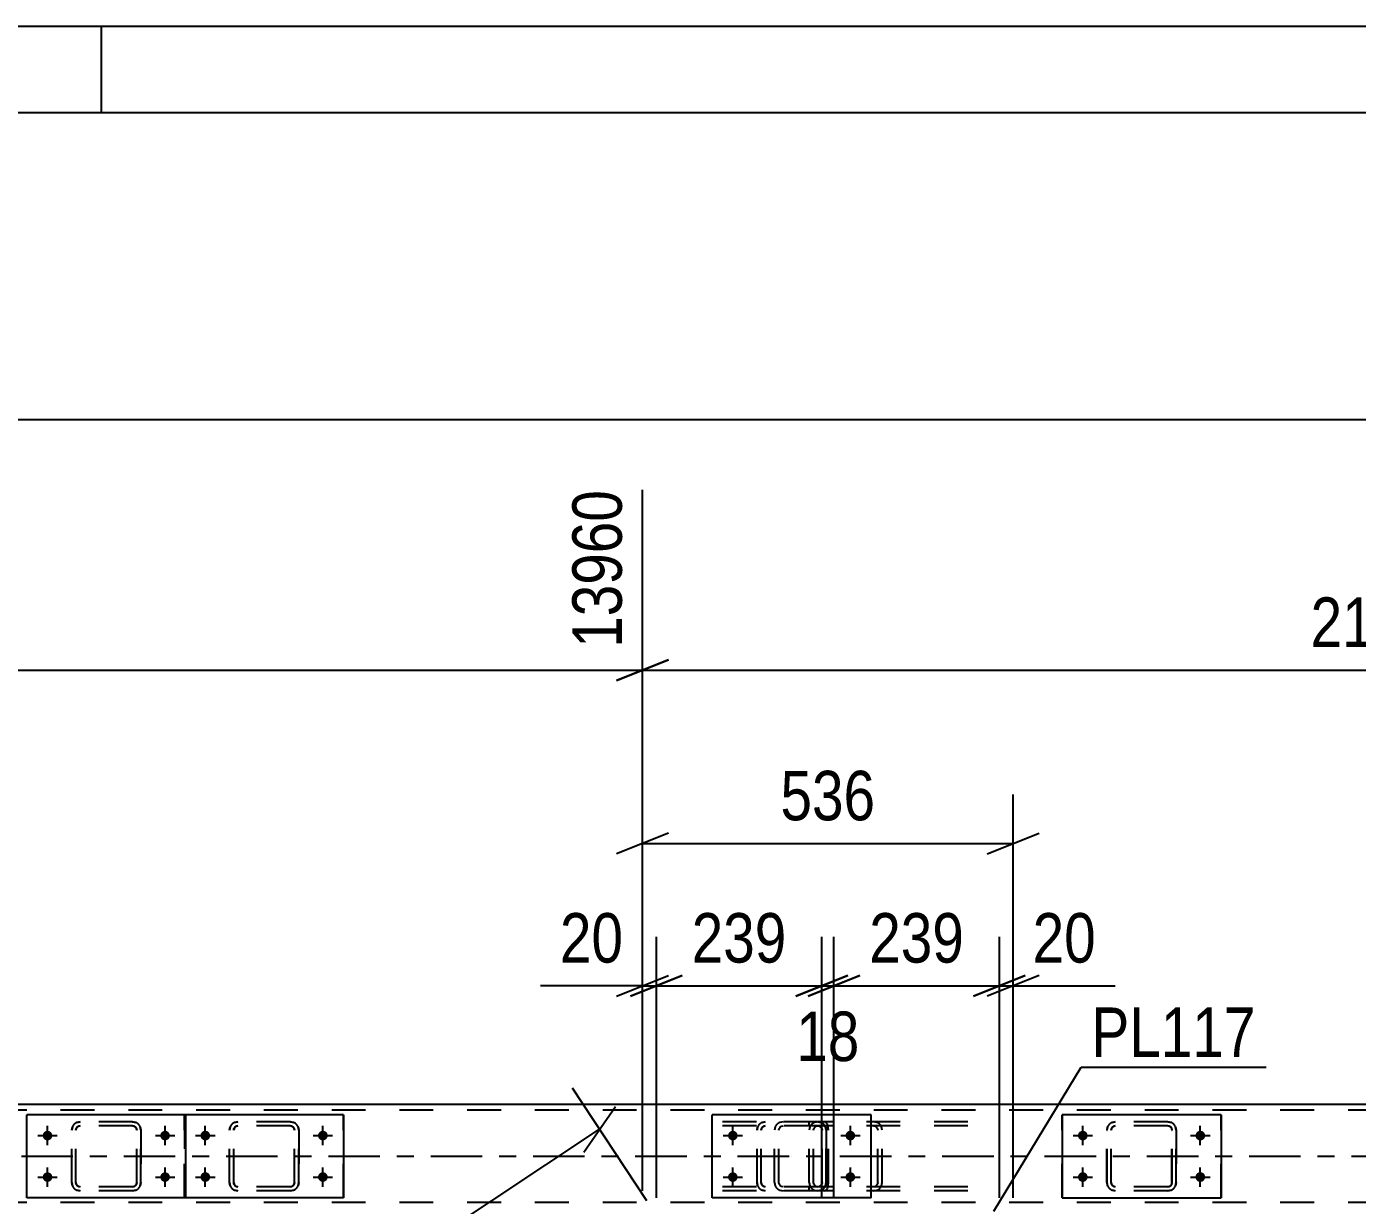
# Model space of a CAD drawing. Header units: millimetres. Extents: x -836 to 353, y -855 to -14.
# Drawn here: x -281.7 to -204.7, y -82.6 to -14.3 of the extents above; entities that cross this region are included whole.
import ezdxf

# ---------------------------------------------------------------- set-up
doc = ezdxf.new("R2010")
doc.units = ezdxf.units.MM
doc.linetypes.add('DXK_LINE_DOT2', pattern=[3.9198, 1.9599, -1.9599])
doc.linetypes.add('DXK_LINE_DOT3', pattern=[5.9187, 2.979, -0.9799, 0.9799, -0.9799])
doc.styles.add('Arial Narrow', font='ARIALN.TTF', dxfattribs={"height": 0.2})

# ---------------------------------------------------------------- blocks, each defined once
blk = doc.blocks.new('Unknown-570393895-1132')
at = {"color": 5, "linetype": 'Continuous'}
for p, q in [((352.622, -14.333), (-836.378, -14.333)), ((-277.378, -19.333), (-277.378, -14.333)), ((347.622, -19.333), (-831.378, -19.333))]:
    blk.add_line(p, q, dxfattribs=at)
blk = doc.blocks.new('Bolt-570393895-11789 - 11761')
at = {"linetype": 'Continuous'}
for points in [[(-280.499, -78.251, -1), (-280.499, -78.811, -1)], [(-273.699, -78.251, -1), (-273.699, -78.811, -1)], [(-280.499, -80.651, -1), (-280.499, -81.211, -1)], [(-273.699, -80.651, -1), (-273.699, -81.211, -1)]]:
    blk.add_hatch(color=1, dxfattribs=at).paths.add_polyline_path(points)
at = {"color": 1, "linetype": 'Continuous'}
for p, q in [((-280.499, -79.091), (-280.499, -77.971)), ((-273.699, -79.091), (-273.699, -77.971)), ((-281.059, -78.531), (-279.939, -78.531)), ((-274.259, -78.531), (-273.139, -78.531)), ((-280.499, -81.491), (-280.499, -80.371)), ((-273.699, -81.491), (-273.699, -80.371)), ((-281.059, -80.931), (-279.939, -80.931)), ((-274.259, -80.931), (-273.139, -80.931))]:
    blk.add_line(p, q, dxfattribs=at)
blk = doc.blocks.new('Bolt-570393895-11773 - 11761')
at = {"linetype": 'Continuous'}
for points in [[(-220.327, -78.529), (-220.333, -78.587), (-220.351, -78.643), (-220.38, -78.694), (-220.419, -78.737), (-220.466, -78.772), (-220.52, -78.796), (-220.577, -78.808), (-220.636, -78.808), (-220.693, -78.796), (-220.746, -78.772), (-220.794, -78.737), (-220.833, -78.694), (-220.862, -78.643), (-220.88, -78.588), (-220.887, -78.529), (-220.88, -78.471), (-220.862, -78.415), (-220.833, -78.365), (-220.794, -78.321), (-220.747, -78.287), (-220.693, -78.263), (-220.636, -78.251), (-220.577, -78.251), (-220.52, -78.263), (-220.467, -78.287), (-220.419, -78.321), (-220.38, -78.365), (-220.351, -78.415), (-220.333, -78.471)], [(-213.527, -78.529), (-213.533, -78.587), (-213.551, -78.643), (-213.58, -78.694), (-213.619, -78.737), (-213.666, -78.772), (-213.72, -78.796), (-213.777, -78.808), (-213.836, -78.808), (-213.893, -78.796), (-213.946, -78.772), (-213.994, -78.737), (-214.033, -78.694), (-214.062, -78.643), (-214.08, -78.588), (-214.087, -78.529), (-214.08, -78.471), (-214.062, -78.415), (-214.033, -78.365), (-213.994, -78.321), (-213.947, -78.287), (-213.893, -78.263), (-213.836, -78.251), (-213.777, -78.251), (-213.72, -78.263), (-213.667, -78.287), (-213.619, -78.321), (-213.58, -78.365), (-213.551, -78.415), (-213.533, -78.471)], [(-220.327, -80.929), (-220.333, -80.987), (-220.351, -81.043), (-220.38, -81.094), (-220.419, -81.137), (-220.466, -81.172), (-220.52, -81.196), (-220.577, -81.208), (-220.636, -81.208), (-220.693, -81.196), (-220.746, -81.172), (-220.794, -81.137), (-220.833, -81.094), (-220.862, -81.043), (-220.88, -80.988), (-220.887, -80.929), (-220.88, -80.871), (-220.862, -80.815), (-220.833, -80.765), (-220.794, -80.721), (-220.747, -80.687), (-220.693, -80.663), (-220.636, -80.651), (-220.577, -80.651), (-220.52, -80.663), (-220.467, -80.687), (-220.419, -80.721), (-220.38, -80.765), (-220.351, -80.815), (-220.333, -80.871)], [(-213.527, -80.929), (-213.533, -80.987), (-213.551, -81.043), (-213.58, -81.094), (-213.619, -81.137), (-213.666, -81.172), (-213.72, -81.196), (-213.777, -81.208), (-213.836, -81.208), (-213.893, -81.196), (-213.946, -81.172), (-213.994, -81.137), (-214.033, -81.094), (-214.062, -81.043), (-214.08, -80.988), (-214.087, -80.929), (-214.08, -80.871), (-214.062, -80.815), (-214.033, -80.765), (-213.994, -80.721), (-213.947, -80.687), (-213.893, -80.663), (-213.836, -80.651), (-213.777, -80.651), (-213.72, -80.663), (-213.667, -80.687), (-213.619, -80.721), (-213.58, -80.765), (-213.551, -80.815), (-213.533, -80.871)]]:
    blk.add_hatch(color=1, dxfattribs=at).paths.add_polyline_path(points)
at = {"color": 1, "linetype": 'Continuous'}
for p, q in [((-220.607, -79.089), (-220.607, -77.969)), ((-213.807, -79.089), (-213.807, -77.969)), ((-221.167, -78.529), (-220.047, -78.529)), ((-214.367, -78.529), (-213.247, -78.529)), ((-220.607, -81.489), (-220.607, -80.369)), ((-213.807, -81.489), (-213.807, -80.369)), ((-221.167, -80.929), (-220.047, -80.929)), ((-214.367, -80.929), (-213.247, -80.929))]:
    blk.add_line(p, q, dxfattribs=at)
blk = doc.blocks.new('Bolt-570393895-11774 - 11761')
at = {"linetype": 'Continuous'}
for points in [[(-271.09, -78.529), (-271.096, -78.587), (-271.114, -78.643), (-271.143, -78.694), (-271.183, -78.737), (-271.23, -78.772), (-271.283, -78.796), (-271.341, -78.808), (-271.399, -78.808), (-271.456, -78.796), (-271.51, -78.772), (-271.557, -78.737), (-271.596, -78.694), (-271.626, -78.643), (-271.644, -78.588), (-271.65, -78.529), (-271.644, -78.471), (-271.626, -78.415), (-271.596, -78.365), (-271.557, -78.321), (-271.51, -78.287), (-271.456, -78.263), (-271.399, -78.251), (-271.341, -78.251), (-271.283, -78.263), (-271.23, -78.287), (-271.183, -78.321), (-271.143, -78.365), (-271.114, -78.415), (-271.096, -78.471)], [(-264.29, -78.529), (-264.296, -78.587), (-264.314, -78.643), (-264.343, -78.694), (-264.383, -78.737), (-264.43, -78.772), (-264.483, -78.796), (-264.541, -78.808), (-264.599, -78.808), (-264.656, -78.796), (-264.71, -78.772), (-264.757, -78.737), (-264.796, -78.694), (-264.826, -78.643), (-264.844, -78.588), (-264.85, -78.529), (-264.844, -78.471), (-264.826, -78.415), (-264.796, -78.365), (-264.757, -78.321), (-264.71, -78.287), (-264.656, -78.263), (-264.599, -78.251), (-264.541, -78.251), (-264.483, -78.263), (-264.43, -78.287), (-264.383, -78.321), (-264.343, -78.365), (-264.314, -78.415), (-264.296, -78.471)], [(-271.09, -80.929), (-271.096, -80.987), (-271.114, -81.043), (-271.143, -81.094), (-271.183, -81.137), (-271.23, -81.172), (-271.283, -81.196), (-271.341, -81.208), (-271.399, -81.208), (-271.456, -81.196), (-271.51, -81.172), (-271.557, -81.137), (-271.596, -81.094), (-271.626, -81.043), (-271.644, -80.988), (-271.65, -80.929), (-271.644, -80.871), (-271.626, -80.815), (-271.596, -80.765), (-271.557, -80.721), (-271.51, -80.687), (-271.456, -80.663), (-271.399, -80.651), (-271.341, -80.651), (-271.283, -80.663), (-271.23, -80.687), (-271.183, -80.721), (-271.143, -80.765), (-271.114, -80.815), (-271.096, -80.871)], [(-264.29, -80.929), (-264.296, -80.987), (-264.314, -81.043), (-264.343, -81.094), (-264.383, -81.137), (-264.43, -81.172), (-264.483, -81.196), (-264.541, -81.208), (-264.599, -81.208), (-264.656, -81.196), (-264.71, -81.172), (-264.757, -81.137), (-264.796, -81.094), (-264.826, -81.043), (-264.844, -80.988), (-264.85, -80.929), (-264.844, -80.871), (-264.826, -80.815), (-264.796, -80.765), (-264.757, -80.721), (-264.71, -80.687), (-264.656, -80.663), (-264.599, -80.651), (-264.541, -80.651), (-264.483, -80.663), (-264.43, -80.687), (-264.383, -80.721), (-264.343, -80.765), (-264.314, -80.815), (-264.296, -80.871)]]:
    blk.add_hatch(color=1, dxfattribs=at).paths.add_polyline_path(points)
at = {"color": 1, "linetype": 'Continuous'}
for p, q in [((-271.37, -79.089), (-271.37, -77.969)), ((-264.57, -79.089), (-264.57, -77.969)), ((-271.93, -78.529), (-270.81, -78.529)), ((-265.13, -78.529), (-264.01, -78.529)), ((-271.37, -81.489), (-271.37, -80.369)), ((-264.57, -81.489), (-264.57, -80.369)), ((-271.93, -80.929), (-270.81, -80.929)), ((-265.13, -80.929), (-264.01, -80.929))]:
    blk.add_line(p, q, dxfattribs=at)
blk = doc.blocks.new('Bolt-570393895-11787 - 11761')
at = {"linetype": 'Continuous'}
for points in [[(-240.853, -78.251, -1), (-240.853, -78.811, -1)], [(-234.053, -78.251, -1), (-234.053, -78.811, -1)], [(-240.853, -80.651, -1), (-240.853, -81.211, -1)], [(-234.053, -80.651, -1), (-234.053, -81.211, -1)]]:
    blk.add_hatch(color=1, dxfattribs=at).paths.add_polyline_path(points)
at = {"color": 1, "linetype": 'Continuous'}
for p, q in [((-240.853, -79.091), (-240.853, -77.971)), ((-234.053, -79.091), (-234.053, -77.971)), ((-241.413, -78.531), (-240.293, -78.531)), ((-234.613, -78.531), (-233.493, -78.531)), ((-240.853, -81.491), (-240.853, -80.371)), ((-234.053, -81.491), (-234.053, -80.371)), ((-241.413, -80.931), (-240.293, -80.931)), ((-234.613, -80.931), (-233.493, -80.931))]:
    blk.add_line(p, q, dxfattribs=at)
blk = doc.blocks.new('Part-570393895-11862 - 11761')
at = {"color": 7, "linetype": 'DXK_LINE_DOT2'}
for p, q in [((-218.726, -77.729), (-218.91, -77.766)), ((-218.909, -77.766), (-218.725, -77.729)), ((-215.685, -77.729), (-218.726, -77.729)), ((-215.503, -77.766), (-215.686, -77.729)), ((-215.685, -77.729), (-215.501, -77.766)), ((-219.17, -78.026), (-219.206, -78.209)), ((-219.206, -81.249), (-219.206, -78.209)), ((-219.206, -78.209), (-219.205, -78.209)), ((-219.205, -78.209), (-219.168, -78.026)), ((-219.205, -81.249), (-219.205, -78.209)), ((-218.966, -78.209), (-218.948, -78.117)), ((-218.966, -81.249), (-218.966, -78.209)), ((-218.966, -78.209), (-218.965, -78.209)), ((-218.947, -78.117), (-218.965, -78.209)), ((-218.965, -81.249), (-218.965, -78.209)), ((-218.948, -78.117), (-218.896, -78.04)), ((-218.895, -78.04), (-218.947, -78.117)), ((-218.896, -78.04), (-218.818, -77.988)), ((-218.817, -77.988), (-218.895, -78.04)), ((-218.818, -77.988), (-218.726, -77.969)), ((-218.818, -77.988), (-218.817, -77.988)), ((-218.725, -77.969), (-218.817, -77.988)), ((-215.685, -77.969), (-218.726, -77.969)), ((-215.686, -77.969), (-215.595, -77.988)), ((-215.593, -77.988), (-215.685, -77.969)), ((-215.595, -77.988), (-215.517, -78.04)), ((-215.515, -78.04), (-215.593, -77.988)), ((-215.517, -78.04), (-215.465, -78.117)), ((-215.463, -78.117), (-215.515, -78.04)), ((-215.503, -77.766), (-215.501, -77.766)), ((-215.465, -78.117), (-215.446, -78.209)), ((-215.445, -78.209), (-215.463, -78.117)), ((-215.446, -81.249), (-215.446, -78.209)), ((-215.446, -78.209), (-215.445, -78.209)), ((-215.445, -81.249), (-215.445, -78.209)), ((-215.206, -78.209), (-215.243, -78.026)), ((-215.242, -78.026), (-215.205, -78.209)), ((-215.206, -81.249), (-215.206, -78.209)), ((-215.206, -78.209), (-215.205, -78.209)), ((-215.205, -78.209), (-215.205, -81.249)), ((-219.206, -81.249), (-219.205, -81.249)), ((-219.206, -81.249), (-219.17, -81.433)), ((-219.168, -81.433), (-219.205, -81.249)), ((-218.966, -81.249), (-218.965, -81.249)), ((-218.948, -81.341), (-218.966, -81.249)), ((-218.965, -81.249), (-218.947, -81.341)), ((-218.896, -81.419), (-218.948, -81.341)), ((-218.947, -81.341), (-218.895, -81.419)), ((-218.818, -81.471), (-218.896, -81.419)), ((-218.895, -81.419), (-218.817, -81.471)), ((-218.818, -81.471), (-218.817, -81.471)), ((-218.726, -81.489), (-218.818, -81.471)), ((-218.817, -81.471), (-218.725, -81.489)), ((-215.685, -81.489), (-218.726, -81.489)), ((-215.595, -81.471), (-215.686, -81.489)), ((-215.685, -81.489), (-215.593, -81.471)), ((-215.517, -81.419), (-215.595, -81.471)), ((-215.593, -81.471), (-215.515, -81.419)), ((-215.465, -81.341), (-215.517, -81.419)), ((-215.515, -81.419), (-215.463, -81.341)), ((-215.446, -81.249), (-215.465, -81.341)), ((-215.463, -81.341), (-215.445, -81.249)), ((-215.446, -81.249), (-215.445, -81.249)), ((-215.243, -81.433), (-215.206, -81.249)), ((-215.205, -81.249), (-215.242, -81.433)), ((-215.206, -81.249), (-215.205, -81.249)), ((-218.91, -81.693), (-218.726, -81.729)), ((-218.725, -81.729), (-218.909, -81.693)), ((-215.685, -81.729), (-218.726, -81.729)), ((-215.686, -81.729), (-215.503, -81.693)), ((-215.501, -81.693), (-215.685, -81.729)), ((-215.503, -81.693), (-215.501, -81.693))]:
    blk.add_line(p, q, dxfattribs=at)
for centre, start, end in [((-218.726, -78.209), 112.5, 157.5), ((-218.725, -78.209), 112.5, 157.5), ((-215.686, -78.209), 22.5, 67.5), ((-215.685, -78.209), 22.5, 67.5), ((-218.726, -81.249), 202.5, 247.5), ((-218.725, -81.249), 202.5, 247.5), ((-215.686, -81.249), 292.5, 337.5), ((-215.685, -81.249), 292.5, 337.5)]:
    blk.add_arc(centre, 0.48, start, end, dxfattribs=at)
blk = doc.blocks.new('Part-570393895-11863 - 11761')
at = {"color": 7, "linetype": 'DXK_LINE_DOT2'}
for p, q in [((-269.49, -77.729), (-269.674, -77.766)), ((-269.672, -77.766), (-269.488, -77.729)), ((-266.448, -77.729), (-269.49, -77.729)), ((-266.266, -77.766), (-266.45, -77.729)), ((-266.448, -77.729), (-266.265, -77.766)), ((-269.933, -78.026), (-269.97, -78.209)), ((-269.97, -81.249), (-269.97, -78.209)), ((-269.97, -78.209), (-269.968, -78.209)), ((-269.968, -78.209), (-269.932, -78.026)), ((-269.968, -81.249), (-269.968, -78.209)), ((-269.73, -78.209), (-269.712, -78.117)), ((-269.73, -81.249), (-269.73, -78.209)), ((-269.73, -78.209), (-269.728, -78.209)), ((-269.71, -78.117), (-269.728, -78.209)), ((-269.728, -81.249), (-269.728, -78.209)), ((-269.712, -78.117), (-269.66, -78.04)), ((-269.658, -78.04), (-269.71, -78.117)), ((-269.66, -78.04), (-269.582, -77.988)), ((-269.58, -77.988), (-269.658, -78.04)), ((-269.582, -77.988), (-269.49, -77.969)), ((-269.582, -77.988), (-269.58, -77.988)), ((-269.488, -77.969), (-269.58, -77.988)), ((-266.448, -77.969), (-269.49, -77.969)), ((-266.45, -77.969), (-266.358, -77.988)), ((-266.357, -77.988), (-266.448, -77.969)), ((-266.358, -77.988), (-266.28, -78.04)), ((-266.279, -78.04), (-266.357, -77.988)), ((-266.28, -78.04), (-266.228, -78.117)), ((-266.227, -78.117), (-266.279, -78.04)), ((-266.266, -77.766), (-266.265, -77.766)), ((-266.228, -78.117), (-266.21, -78.209)), ((-266.208, -78.209), (-266.227, -78.117)), ((-266.21, -81.249), (-266.21, -78.209)), ((-266.21, -78.209), (-266.208, -78.209)), ((-266.208, -81.249), (-266.208, -78.209)), ((-265.97, -78.209), (-266.006, -78.026)), ((-266.005, -78.026), (-265.968, -78.209)), ((-265.97, -81.249), (-265.97, -78.209)), ((-265.97, -78.209), (-265.968, -78.209)), ((-265.968, -78.209), (-265.968, -81.249)), ((-269.97, -81.249), (-269.968, -81.249)), ((-269.97, -81.249), (-269.933, -81.433)), ((-269.932, -81.433), (-269.968, -81.249)), ((-269.73, -81.249), (-269.728, -81.249)), ((-269.712, -81.341), (-269.73, -81.249)), ((-269.728, -81.249), (-269.71, -81.341)), ((-269.66, -81.419), (-269.712, -81.341)), ((-269.71, -81.341), (-269.658, -81.419)), ((-269.582, -81.471), (-269.66, -81.419)), ((-269.658, -81.419), (-269.58, -81.471)), ((-269.582, -81.471), (-269.58, -81.471)), ((-269.49, -81.489), (-269.582, -81.471)), ((-269.58, -81.471), (-269.488, -81.489)), ((-266.448, -81.489), (-269.49, -81.489)), ((-266.358, -81.471), (-266.45, -81.489)), ((-266.448, -81.489), (-266.357, -81.471)), ((-266.28, -81.419), (-266.358, -81.471)), ((-266.357, -81.471), (-266.279, -81.419)), ((-266.228, -81.341), (-266.28, -81.419)), ((-266.279, -81.419), (-266.227, -81.341)), ((-266.21, -81.249), (-266.228, -81.341)), ((-266.227, -81.341), (-266.208, -81.249)), ((-266.21, -81.249), (-266.208, -81.249)), ((-266.006, -81.433), (-265.97, -81.249)), ((-265.968, -81.249), (-266.005, -81.433)), ((-265.97, -81.249), (-265.968, -81.249)), ((-269.674, -81.693), (-269.49, -81.729)), ((-269.488, -81.729), (-269.672, -81.693)), ((-266.448, -81.729), (-269.49, -81.729)), ((-266.45, -81.729), (-266.266, -81.693)), ((-266.265, -81.693), (-266.448, -81.729)), ((-266.266, -81.693), (-266.265, -81.693))]:
    blk.add_line(p, q, dxfattribs=at)
at = {"color": 7, "linetype": 'DXK_LINE_DOT3'}
blk.add_line((-267.972, -79.729), (-267.966, -79.729), dxfattribs=at)
at = {"color": 7, "linetype": 'DXK_LINE_DOT2'}
for centre, start, end in [((-269.49, -78.209), 112.5, 157.5), ((-269.488, -78.209), 112.5, 157.5), ((-266.45, -78.209), 22.5, 67.5), ((-266.448, -78.209), 22.5, 67.5), ((-269.49, -81.249), 202.5, 247.5), ((-269.488, -81.249), 202.5, 247.5), ((-266.45, -81.249), 292.5, 337.5), ((-266.448, -81.249), 292.5, 337.5)]:
    blk.add_arc(centre, 0.48, start, end, dxfattribs=at)
blk = doc.blocks.new('Part-570393895-11889 - 11761')
at = {"color": 2, "linetype": 'Continuous'}
for p, q in [((-272.499, -77.331), (-281.699, -77.331)), ((-281.699, -82.131), (-281.699, -77.331)), ((-272.499, -82.131), (-272.499, -77.331)), ((-272.499, -82.131), (-281.699, -82.131))]:
    blk.add_line(p, q, dxfattribs=at)
blk = doc.blocks.new('Part-570393895-11890 - 11761')
at = {"color": 7, "linetype": 'DXK_LINE_DOT2'}
for p, q in [((-278.803, -77.767), (-278.619, -77.731)), ((-278.619, -77.731), (-278.803, -77.767)), ((-275.579, -77.731), (-278.619, -77.731)), ((-275.579, -77.731), (-275.395, -77.767)), ((-275.395, -77.767), (-275.579, -77.731)), ((-279.099, -78.211), (-279.063, -78.027)), ((-279.063, -78.027), (-279.099, -78.211)), ((-279.099, -81.251), (-279.099, -78.211)), ((-279.099, -78.211), (-279.099, -78.211)), ((-279.099, -81.251), (-279.099, -78.211)), ((-278.859, -78.211), (-278.841, -78.119)), ((-278.841, -78.119), (-278.859, -78.211)), ((-278.859, -81.251), (-278.859, -78.211)), ((-278.859, -78.211), (-278.859, -78.211)), ((-278.859, -81.251), (-278.859, -78.211)), ((-278.841, -78.119), (-278.789, -78.041)), ((-278.789, -78.041), (-278.841, -78.119)), ((-278.789, -78.041), (-278.711, -77.989)), ((-278.711, -77.989), (-278.789, -78.041)), ((-278.711, -77.989), (-278.619, -77.971)), ((-278.619, -77.971), (-278.711, -77.989)), ((-275.579, -77.971), (-278.619, -77.971)), ((-275.579, -77.971), (-275.487, -77.989)), ((-275.487, -77.989), (-275.579, -77.971)), ((-275.487, -77.989), (-275.409, -78.041)), ((-275.409, -78.041), (-275.487, -77.989)), ((-275.409, -78.041), (-275.357, -78.119)), ((-275.357, -78.119), (-275.409, -78.041)), ((-275.357, -78.119), (-275.339, -78.211)), ((-275.339, -78.211), (-275.357, -78.119)), ((-275.339, -81.251), (-275.339, -78.211)), ((-275.339, -78.211), (-275.339, -78.211)), ((-275.339, -81.251), (-275.339, -78.211)), ((-275.136, -78.027), (-275.099, -78.211)), ((-275.099, -78.211), (-275.136, -78.027)), ((-275.099, -81.251), (-275.099, -78.211)), ((-275.099, -78.211), (-275.099, -78.211)), ((-275.099, -78.211), (-275.099, -81.251)), ((-279.099, -81.251), (-279.099, -81.251)), ((-279.063, -81.434), (-279.099, -81.251)), ((-279.099, -81.251), (-279.063, -81.434)), ((-278.859, -81.251), (-278.859, -81.251)), ((-278.841, -81.343), (-278.859, -81.251)), ((-278.859, -81.251), (-278.841, -81.343)), ((-278.789, -81.42), (-278.841, -81.343)), ((-278.841, -81.343), (-278.789, -81.42)), ((-278.711, -81.472), (-278.789, -81.42)), ((-278.789, -81.42), (-278.711, -81.472)), ((-278.619, -81.491), (-278.711, -81.472)), ((-278.711, -81.472), (-278.619, -81.491)), ((-275.579, -81.491), (-278.619, -81.491)), ((-275.487, -81.472), (-275.579, -81.491)), ((-275.579, -81.491), (-275.487, -81.472)), ((-275.409, -81.42), (-275.487, -81.472)), ((-275.487, -81.472), (-275.409, -81.42)), ((-275.357, -81.343), (-275.409, -81.42)), ((-275.409, -81.42), (-275.357, -81.343)), ((-275.339, -81.251), (-275.357, -81.343)), ((-275.357, -81.343), (-275.339, -81.251)), ((-275.339, -81.251), (-275.339, -81.251)), ((-275.099, -81.251), (-275.136, -81.434)), ((-275.136, -81.434), (-275.099, -81.251)), ((-275.099, -81.251), (-275.099, -81.251)), ((-278.619, -81.731), (-278.803, -81.694)), ((-278.803, -81.694), (-278.619, -81.731)), ((-275.579, -81.731), (-278.619, -81.731)), ((-275.395, -81.694), (-275.579, -81.731)), ((-275.579, -81.731), (-275.395, -81.694))]:
    blk.add_line(p, q, dxfattribs=at)
at = {"color": 7, "linetype": 'DXK_LINE_DOT3'}
blk.add_line((-277.099, -79.731), (-277.099, -79.731), dxfattribs=at)
at = {"color": 7, "linetype": 'DXK_LINE_DOT2'}
for centre, start, end in [((-278.619, -78.211), 112.5, 157.5), ((-278.619, -78.211), 112.5, 157.5), ((-275.579, -78.211), 22.5, 67.5), ((-275.579, -78.211), 22.5, 67.5), ((-278.619, -81.251), 202.5, 247.5), ((-278.619, -81.251), 202.5, 247.5), ((-275.579, -81.251), 292.5, 337.5), ((-275.579, -81.251), 292.5, 337.5)]:
    blk.add_arc(centre, 0.48, start, end, dxfattribs=at)
blk = doc.blocks.new('Part-570393895-11893 - 11761')
at = {"color": 2, "linetype": 'Continuous'}
for p, q in [((-232.853, -77.331), (-242.053, -77.331)), ((-242.053, -82.131), (-242.053, -77.331)), ((-232.853, -82.131), (-232.853, -77.331)), ((-232.853, -82.131), (-242.053, -82.131))]:
    blk.add_line(p, q, dxfattribs=at)
blk = doc.blocks.new('Part-570393895-11919 - 11761')
at = {"color": 7, "linetype": 'DXK_LINE_DOT2'}
for p, q in [((-239.156, -77.767), (-238.973, -77.731)), ((-238.973, -77.731), (-239.156, -77.767)), ((-235.933, -77.731), (-238.973, -77.731)), ((-235.933, -77.731), (-235.749, -77.767)), ((-235.749, -77.767), (-235.933, -77.731)), ((-239.453, -78.211), (-239.416, -78.027)), ((-239.416, -78.027), (-239.453, -78.211)), ((-239.453, -81.251), (-239.453, -78.211)), ((-239.453, -78.211), (-239.453, -78.211)), ((-239.453, -81.251), (-239.453, -78.211)), ((-239.213, -78.211), (-239.194, -78.119)), ((-239.195, -78.119), (-239.213, -78.211)), ((-239.213, -81.251), (-239.213, -78.211)), ((-239.213, -78.211), (-239.213, -78.211)), ((-239.213, -81.251), (-239.213, -78.211)), ((-239.142, -78.041), (-239.195, -78.119)), ((-239.194, -78.119), (-239.142, -78.041)), ((-239.142, -78.041), (-239.065, -77.989)), ((-239.065, -77.989), (-239.142, -78.041)), ((-239.065, -77.989), (-238.973, -77.971)), ((-238.973, -77.971), (-239.065, -77.989)), ((-235.933, -77.971), (-238.973, -77.971)), ((-235.933, -77.971), (-235.841, -77.989)), ((-235.841, -77.989), (-235.933, -77.971)), ((-235.841, -77.989), (-235.763, -78.041)), ((-235.763, -78.041), (-235.841, -77.989)), ((-235.763, -78.041), (-235.711, -78.119)), ((-235.711, -78.119), (-235.763, -78.041)), ((-235.711, -78.119), (-235.693, -78.211)), ((-235.693, -78.211), (-235.711, -78.119)), ((-235.693, -81.251), (-235.693, -78.211)), ((-235.693, -78.211), (-235.693, -78.211)), ((-235.693, -81.251), (-235.693, -78.211)), ((-235.489, -78.027), (-235.453, -78.211)), ((-235.453, -78.211), (-235.489, -78.027)), ((-235.453, -81.251), (-235.453, -78.211)), ((-235.453, -78.211), (-235.453, -78.211)), ((-235.453, -78.211), (-235.453, -81.251)), ((-239.453, -81.251), (-239.453, -81.251)), ((-239.416, -81.434), (-239.453, -81.251)), ((-239.453, -81.251), (-239.416, -81.434)), ((-239.213, -81.251), (-239.213, -81.251)), ((-239.194, -81.343), (-239.213, -81.251)), ((-239.213, -81.251), (-239.195, -81.343)), ((-239.195, -81.343), (-239.142, -81.42)), ((-239.142, -81.42), (-239.194, -81.343)), ((-239.065, -81.472), (-239.142, -81.42)), ((-239.142, -81.42), (-239.065, -81.472)), ((-238.973, -81.491), (-239.065, -81.472)), ((-239.065, -81.472), (-238.973, -81.491)), ((-235.933, -81.491), (-238.973, -81.491)), ((-235.841, -81.472), (-235.933, -81.491)), ((-235.933, -81.491), (-235.841, -81.472)), ((-235.763, -81.42), (-235.841, -81.472)), ((-235.841, -81.472), (-235.763, -81.42)), ((-235.711, -81.343), (-235.763, -81.42)), ((-235.763, -81.42), (-235.711, -81.343)), ((-235.693, -81.251), (-235.711, -81.343)), ((-235.711, -81.343), (-235.693, -81.251)), ((-235.693, -81.251), (-235.693, -81.251)), ((-235.453, -81.251), (-235.489, -81.434)), ((-235.489, -81.434), (-235.453, -81.251)), ((-235.453, -81.251), (-235.453, -81.251)), ((-238.973, -81.731), (-239.156, -81.694)), ((-239.156, -81.694), (-238.973, -81.731)), ((-235.933, -81.731), (-238.973, -81.731)), ((-235.749, -81.694), (-235.933, -81.731)), ((-235.933, -81.731), (-235.749, -81.694))]:
    blk.add_line(p, q, dxfattribs=at)
at = {"color": 7, "linetype": 'DXK_LINE_DOT3'}
blk.add_line((-237.453, -79.731), (-237.453, -79.731), dxfattribs=at)
at = {"color": 7, "linetype": 'DXK_LINE_DOT2'}
for centre, start, end in [((-238.973, -78.211), 112.5, 157.5), ((-238.973, -78.211), 112.5, 157.5), ((-235.933, -78.211), 22.5, 67.5), ((-235.933, -78.211), 22.5, 67.5), ((-238.973, -81.251), 202.5, 247.5), ((-238.973, -81.251), 202.5, 247.5), ((-235.933, -81.251), 292.5, 337.5), ((-235.933, -81.251), 292.5, 337.5)]:
    blk.add_arc(centre, 0.48, start, end, dxfattribs=at)
blk = doc.blocks.new('Part-570393895-12035 - 11761')
at = {"color": 7, "linetype": 'DXK_LINE_DOT2'}
for p, q in [((-90.231, -76.731), (-321.327, -76.731)), ((-89.629, -77.051), (-804.467, -77.051)), ((-89.629, -82.411), (-804.467, -82.411))]:
    blk.add_line(p, q, dxfattribs=at)
at = {"color": 2, "linetype": 'Continuous'}
blk.add_line((-118.281, -76.731), (-316.127, -76.731), dxfattribs=at)
at = {"color": 7, "linetype": 'DXK_LINE_DOT3'}
blk.add_line((-89.629, -79.731), (-804.467, -79.731), dxfattribs=at)
blk = doc.blocks.new('Part-570393895-12146 - 11761')
at = {"color": 2, "linetype": 'Continuous'}
for p, q in [((-212.607, -77.329), (-221.807, -77.329)), ((-221.807, -77.329), (-221.807, -82.129)), ((-212.606, -77.329), (-212.607, -77.329)), ((-212.607, -77.329), (-212.607, -82.129)), ((-221.807, -82.129), (-212.607, -82.129)), ((-212.607, -82.129), (-212.606, -82.129))]:
    blk.add_line(p, q, dxfattribs=at)
at = {"color": 7, "linetype": 'DXK_LINE_DOT2'}
for p, q in [((-221.806, -82.129), (-221.806, -77.329)), ((-212.606, -77.329), (-212.607, -77.329)), ((-212.606, -82.129), (-212.606, -77.329)), ((-212.606, -82.129), (-212.607, -82.129))]:
    blk.add_line(p, q, dxfattribs=at)
blk = doc.blocks.new('Part-570393895-12157 - 11761')
at = {"color": 2, "linetype": 'Continuous'}
for p, q in [((-263.37, -77.329), (-272.57, -77.329)), ((-272.57, -77.329), (-272.57, -77.331)), ((-263.37, -77.329), (-263.37, -77.329)), ((-263.37, -77.329), (-263.37, -82.129)), ((-263.37, -82.129), (-272.499, -82.129)), ((-263.37, -82.129), (-263.37, -82.129))]:
    blk.add_line(p, q, dxfattribs=at)
at = {"color": 7, "linetype": 'DXK_LINE_DOT2'}
for p, q in [((-272.57, -82.129), (-272.57, -77.329)), ((-272.57, -77.331), (-272.57, -82.129)), ((-263.37, -82.129), (-263.37, -77.329)), ((-263.37, -77.329), (-263.37, -77.329)), ((-272.499, -82.129), (-272.57, -82.129)), ((-263.37, -82.129), (-263.37, -82.129))]:
    blk.add_line(p, q, dxfattribs=at)
blk = doc.blocks.new('Part-570393895-12316 - 11761')
at = {"color": 7, "linetype": 'DXK_LINE_DOT2'}
for p, q in [((-235.568, -77.731), (-243.154, -77.731)), ((-237.939, -77.731), (-238.133, -77.767)), ((-236.437, -77.971), (-236.437, -77.731)), ((-235.469, -77.767), (-235.568, -77.731)), ((-235.568, -77.971), (-243.154, -77.971)), ((-238.406, -78.027), (-238.445, -78.211)), ((-238.445, -81.251), (-238.445, -78.211)), ((-238.192, -78.211), (-238.173, -78.119)), ((-238.192, -81.251), (-238.192, -78.211)), ((-238.173, -78.119), (-238.118, -78.041)), ((-238.118, -78.041), (-238.036, -77.989)), ((-238.036, -77.989), (-237.939, -77.971)), ((-235.568, -77.971), (-235.519, -77.989)), ((-235.519, -77.989), (-235.477, -78.041)), ((-235.477, -78.041), (-235.449, -78.119)), ((-235.385, -77.871), (-235.469, -77.767)), ((-235.449, -78.119), (-235.439, -78.211)), ((-235.439, -81.251), (-235.439, -78.211)), ((-235.329, -78.027), (-235.385, -77.871)), ((-235.31, -78.211), (-235.329, -78.027)), ((-235.31, -81.251), (-235.31, -78.211)), ((-235.568, -81.491), (-243.154, -81.491)), ((-238.445, -81.251), (-238.406, -81.434)), ((-238.173, -81.343), (-238.192, -81.251)), ((-238.118, -81.42), (-238.173, -81.343)), ((-238.036, -81.472), (-238.118, -81.42)), ((-237.939, -81.491), (-238.036, -81.472)), ((-236.437, -81.731), (-236.437, -81.491)), ((-235.519, -81.472), (-235.568, -81.491)), ((-235.477, -81.42), (-235.519, -81.472)), ((-235.449, -81.343), (-235.477, -81.42)), ((-235.469, -81.694), (-235.385, -81.59)), ((-235.439, -81.251), (-235.449, -81.343)), ((-235.385, -81.59), (-235.329, -81.434)), ((-235.329, -81.434), (-235.31, -81.251)), ((-235.568, -81.731), (-243.154, -81.731)), ((-238.133, -81.694), (-237.939, -81.731)), ((-235.568, -81.731), (-235.469, -81.694))]:
    blk.add_line(p, q, dxfattribs=at)
for centre, start, end in [((-237.955, -78.228), 111.0603, 156.00724), ((-237.955, -81.234), 203.99276, 248.9397)]:
    blk.add_arc(centre, 0.493, start, end, dxfattribs=at)
blk = doc.blocks.new('Part-570393895-12335 - 11761')
at = {"color": 7, "linetype": 'DXK_LINE_DOT2'}
for p, q in [((-235.929, -77.731), (-236.123, -77.767)), ((-227.248, -77.731), (-235.929, -77.731)), ((-232.52, -77.767), (-232.714, -77.731)), ((-236.398, -78.027), (-236.437, -78.211)), ((-236.437, -81.251), (-236.437, -78.211)), ((-236.183, -78.211), (-236.164, -78.119)), ((-236.183, -81.251), (-236.183, -78.211)), ((-236.164, -78.119), (-236.109, -78.041)), ((-236.109, -78.041), (-236.026, -77.989)), ((-236.026, -77.989), (-235.929, -77.971)), ((-227.248, -77.971), (-235.929, -77.971)), ((-232.714, -77.971), (-232.617, -77.989)), ((-232.617, -77.989), (-232.535, -78.041)), ((-232.535, -78.041), (-232.48, -78.119)), ((-232.48, -78.119), (-232.46, -78.211)), ((-232.46, -81.251), (-232.46, -78.211)), ((-232.206, -78.211), (-232.245, -78.027)), ((-232.206, -81.251), (-232.206, -78.211)), ((-236.437, -81.251), (-236.398, -81.434)), ((-236.164, -81.343), (-236.183, -81.251)), ((-236.109, -81.42), (-236.164, -81.343)), ((-236.026, -81.472), (-236.109, -81.42)), ((-235.929, -81.491), (-236.026, -81.472)), ((-227.248, -81.491), (-235.929, -81.491)), ((-232.617, -81.472), (-232.714, -81.491)), ((-232.535, -81.42), (-232.617, -81.472)), ((-232.48, -81.343), (-232.535, -81.42)), ((-232.46, -81.251), (-232.48, -81.343)), ((-232.245, -81.434), (-232.206, -81.251)), ((-236.123, -81.694), (-235.929, -81.731)), ((-227.248, -81.731), (-235.929, -81.731)), ((-232.714, -81.731), (-232.52, -81.694))]:
    blk.add_line(p, q, dxfattribs=at)
for centre, start, end in [((-235.947, -78.229), 110.92821, 155.86474), ((-232.696, -78.229), 24.13526, 69.07179), ((-235.947, -81.232), 204.13526, 249.07179), ((-232.696, -81.232), 290.92821, 335.86474)]:
    blk.add_arc(centre, 0.495, start, end, dxfattribs=at)
blk = doc.blocks.new('StraightDimension-570393895-13455 - 11761')
at = {"color": 7, "linetype": 'Continuous'}
for p, q in [((-245.826, -82.297), (-250.133, -75.791)), ((-249.479, -79.495), (-247.64, -76.839)), ((-280.944, -99.601), (-248.56, -78.167)), ((-278.21, -103.731), (-282.516, -97.225)), ((-280.024, -98.273), (-281.863, -100.929))]:
    blk.add_line(p, q, dxfattribs=at)
at = {"color": 0}
blk.add_wipeout([(-262.379, -86.414), (-264.697, -82.912), (-270.271, -86.601), (-267.953, -90.103)], dxfattribs=at)
at = {"color": 3, "style": 'Arial Narrow'}
blk.add_text('971', height=2.8633, rotation=33.50084, dxfattribs=at).set_placement((-267.783, -89.272))
blk = doc.blocks.new('StraightDimension-570393895-12875 - 11761')
at = {"color": 7, "linetype": 'Continuous'}
blk.add_line((-805.267, -37.082), (-88.829, -37.082), dxfattribs=at)
blk = doc.blocks.new('StraightDimension-570393895-13382 - 11761')
at = {"color": 7, "linetype": 'Continuous'}
for p, q in [((-246.074, -81.731), (-246.074, -58.779)), ((-224.634, -81.731), (-224.634, -58.779)), ((-244.574, -61.029), (-247.574, -62.229)), ((-226.134, -62.229), (-223.134, -61.029)), ((-246.074, -61.629), (-224.634, -61.629))]:
    blk.add_line(p, q, dxfattribs=at)
at = {"color": 0}
blk.add_wipeout([(-232.012, -60.879), (-232.012, -56.679), (-238.696, -56.679), (-238.696, -60.879)], dxfattribs=at)
at = {"color": 3, "style": 'Arial Narrow'}
blk.add_text('536', height=2.8633, dxfattribs=at).set_placement((-238.096, -60.279))
blk = doc.blocks.new('StraightDimension-570393895-23778 - 11761')
at = {"color": 7, "linetype": 'Continuous'}
for p, q in [((-235.708, -82.131), (-235.708, -67.465)), ((-235.001, -82.131), (-235.001, -67.465)), ((-237.208, -70.465), (-234.208, -69.265)), ((-233.501, -69.265), (-236.501, -70.465)), ((-235.708, -69.865), (-235.001, -69.865))]:
    blk.add_line(p, q, dxfattribs=at)
at = {"color": 0}
blk.add_wipeout([(-232.926, -74.815), (-232.926, -70.615), (-237.783, -70.615), (-237.783, -74.815)], dxfattribs=at)
at = {"color": 3, "style": 'Arial Narrow'}
blk.add_text('18', height=2.8633, dxfattribs=at).set_placement((-237.183, -74.215))
blk = doc.blocks.new('StraightDimension-570393895-23780 - 11761')
at = {"color": 7, "linetype": 'Continuous'}
for p, q in [((-246.074, -81.731), (-246.074, -67.015)), ((-245.274, -82.131), (-245.274, -67.015)), ((-247.574, -70.465), (-244.574, -69.265)), ((-243.774, -69.265), (-246.774, -70.465)), ((-246.074, -69.865), (-251.981, -69.865)), ((-246.074, -69.865), (-251.981, -69.865)), ((-246.074, -69.865), (-245.274, -69.865))]:
    blk.add_line(p, q, dxfattribs=at)
at = {"color": 0}
blk.add_wipeout([(-246.599, -69.115), (-246.599, -64.915), (-251.456, -64.915), (-251.456, -69.115)], dxfattribs=at)
at = {"color": 3, "style": 'Arial Narrow'}
blk.add_text('20', height=2.8633, dxfattribs=at).set_placement((-250.856, -68.515))
blk = doc.blocks.new('StraightDimension-570393895-23777 - 11761')
at = {"color": 7, "linetype": 'Continuous'}
for p, q in [((-235.001, -82.131), (-235.001, -67.015)), ((-225.434, -82.131), (-225.434, -67.015)), ((-236.501, -70.465), (-233.501, -69.265)), ((-223.934, -69.265), (-226.934, -70.465)), ((-235.001, -69.865), (-225.434, -69.865))]:
    blk.add_line(p, q, dxfattribs=at)
at = {"color": 0}
blk.add_wipeout([(-226.875, -69.115), (-226.875, -64.915), (-233.56, -64.915), (-233.56, -69.115)], dxfattribs=at)
at = {"color": 3, "style": 'Arial Narrow'}
blk.add_text('239', height=2.8633, dxfattribs=at).set_placement((-232.96, -68.515))
blk = doc.blocks.new('StraightDimension-570393895-13591 - 11761')
at = {"color": 7, "linetype": 'Continuous'}
for p, q in [((-330.682, -81.731), (-330.682, -41.148)), ((-246.074, -81.731), (-246.074, -41.148)), ((-329.182, -50.989), (-332.182, -52.189)), ((-247.574, -52.189), (-244.574, -50.989)), ((-330.682, -51.589), (-246.074, -51.589))]:
    blk.add_line(p, q, dxfattribs=at)
at = {"color": 0}
blk.add_wipeout([(-284.122, -50.839), (-284.122, -46.639), (-292.635, -46.639), (-292.635, -50.839)], dxfattribs=at)
at = {"color": 3, "style": 'Arial Narrow'}
blk.add_text('2115', height=2.8633, dxfattribs=at).set_placement((-292.035, -50.239))
at = {"color": 0, "linetype": 'Continuous'}
blk.add_wipeout([(-246.674, -40.548), (-250.874, -40.548), (-250.874, -50.889), (-246.674, -50.889)], dxfattribs=at)
at = {"color": 3, "linetype": 'Continuous', "style": 'Arial Narrow'}
blk.add_text('13960', height=2.8633, rotation=90.00021, dxfattribs=at).set_placement((-247.274, -50.289))
blk = doc.blocks.new('StraightDimension-570393895-13601 - 11761')
at = {"color": 7, "linetype": 'Continuous'}
for p, q in [((-246.074, -81.731), (-246.074, -41.148)), ((-161.466, -81.731), (-161.466, -41.148)), ((-244.574, -50.989), (-247.574, -52.189)), ((-162.966, -52.189), (-159.966, -50.989)), ((-246.074, -51.589), (-161.466, -51.589))]:
    blk.add_line(p, q, dxfattribs=at)
at = {"color": 0}
blk.add_wipeout([(-199.514, -50.839), (-199.514, -46.639), (-208.027, -46.639), (-208.027, -50.839)], dxfattribs=at)
at = {"color": 3, "style": 'Arial Narrow'}
blk.add_text('2115', height=2.8633, dxfattribs=at).set_placement((-207.427, -50.239))
at = {"color": 0, "linetype": 'Continuous'}
blk.add_wipeout([(-162.066, -40.548), (-166.266, -40.548), (-166.266, -50.889), (-162.066, -50.889)], dxfattribs=at)
at = {"color": 3, "linetype": 'Continuous', "style": 'Arial Narrow'}
blk.add_text('16075', height=2.8633, rotation=90.00021, dxfattribs=at).set_placement((-162.666, -50.289))
blk = doc.blocks.new('StraightDimension-570393895-23776 - 11761')
at = {"color": 7, "linetype": 'Continuous'}
for p, q in [((-225.434, -82.131), (-225.434, -67.015)), ((-224.634, -82.131), (-224.634, -67.015)), ((-226.934, -70.465), (-223.934, -69.265)), ((-223.134, -69.265), (-226.134, -70.465)), ((-225.434, -69.865), (-224.634, -69.865)), ((-224.634, -69.865), (-218.728, -69.865)), ((-224.634, -69.865), (-218.728, -69.865))]:
    blk.add_line(p, q, dxfattribs=at)
at = {"color": 0}
blk.add_wipeout([(-219.253, -69.115), (-219.253, -64.915), (-224.109, -64.915), (-224.109, -69.115)], dxfattribs=at)
at = {"color": 3, "style": 'Arial Narrow'}
blk.add_text('20', height=2.8633, dxfattribs=at).set_placement((-223.509, -68.515))
blk = doc.blocks.new('StraightDimension-570393895-23779 - 11761')
at = {"color": 7, "linetype": 'Continuous'}
for p, q in [((-245.274, -82.131), (-245.274, -67.015)), ((-235.708, -82.131), (-235.708, -67.015)), ((-246.774, -70.465), (-243.774, -69.265)), ((-234.208, -69.265), (-237.208, -70.465)), ((-245.274, -69.865), (-235.708, -69.865))]:
    blk.add_line(p, q, dxfattribs=at)
at = {"color": 0}
blk.add_wipeout([(-237.149, -69.115), (-237.149, -64.915), (-243.833, -64.915), (-243.833, -69.115)], dxfattribs=at)
at = {"color": 3, "style": 'Arial Narrow'}
blk.add_text('239', height=2.8633, dxfattribs=at).set_placement((-243.233, -68.515))
blk = doc.blocks.new('Mark-570393895-12059 - 11761')
at = {"color": 30, "linetype": 'Continuous'}
for p, q in [((-225.75, -82.907), (-220.704, -74.578)), ((-220.704, -74.578), (-210, -74.578))]:
    blk.add_line(p, q, dxfattribs=at)
at = {"color": 0}
blk.add_wipeout([(-210.6, -73.978), (-210.6, -70.978), (-220.104, -70.978), (-220.104, -73.978)], dxfattribs=at)
blk.add_wipeout([(-210.6, -73.978), (-210.6, -70.978), (-220.104, -70.978), (-220.104, -73.978)], dxfattribs=at)
at = {"color": 3, "style": 'Arial Narrow'}
blk.add_text('PL117', height=2.8633, dxfattribs=at).set_placement((-220.104, -73.978))

msp = doc.modelspace()

# ---------------------------------------------------------------- block references
for name in ['Unknown-570393895-1132', 'Part-570393895-12035 - 11761', 'Part-570393895-11889 - 11761', 'Part-570393895-11890 - 11761', 'Part-570393895-12157 - 11761', 'Part-570393895-11863 - 11761', 'Part-570393895-12316 - 11761', 'Part-570393895-11893 - 11761', 'Part-570393895-11919 - 11761', 'Part-570393895-12335 - 11761', 'Part-570393895-12146 - 11761', 'Part-570393895-11862 - 11761', 'Bolt-570393895-11789 - 11761', 'Bolt-570393895-11774 - 11761', 'Bolt-570393895-11787 - 11761', 'Bolt-570393895-11773 - 11761']:
    msp.add_blockref(name, (0, 0))

# ---------------------------------------------------------------- next in the draw order: block references
for name in ['StraightDimension-570393895-12875 - 11761', 'StraightDimension-570393895-13455 - 11761']:
    msp.add_blockref(name, (0, 0))

# ---------------------------------------------------------------- next in the draw order: block references
msp.add_blockref('StraightDimension-570393895-13382 - 11761', (0, 0))

# ---------------------------------------------------------------- next in the draw order: block references
for name in ['StraightDimension-570393895-23780 - 11761', 'StraightDimension-570393895-23778 - 11761']:
    msp.add_blockref(name, (0, 0))

# ---------------------------------------------------------------- next in the draw order: block references
for name in ['StraightDimension-570393895-13591 - 11761', 'StraightDimension-570393895-23777 - 11761']:
    msp.add_blockref(name, (0, 0))

# ---------------------------------------------------------------- next in the draw order: block references
msp.add_blockref('StraightDimension-570393895-13601 - 11761', (0, 0))

# ---------------------------------------------------------------- next in the draw order: block references
for name in ['StraightDimension-570393895-23779 - 11761', 'StraightDimension-570393895-23776 - 11761']:
    msp.add_blockref(name, (0, 0))

# ---------------------------------------------------------------- next in the draw order: block references
msp.add_blockref('Mark-570393895-12059 - 11761', (0, 0))

doc.saveas('drawing.dxf')
